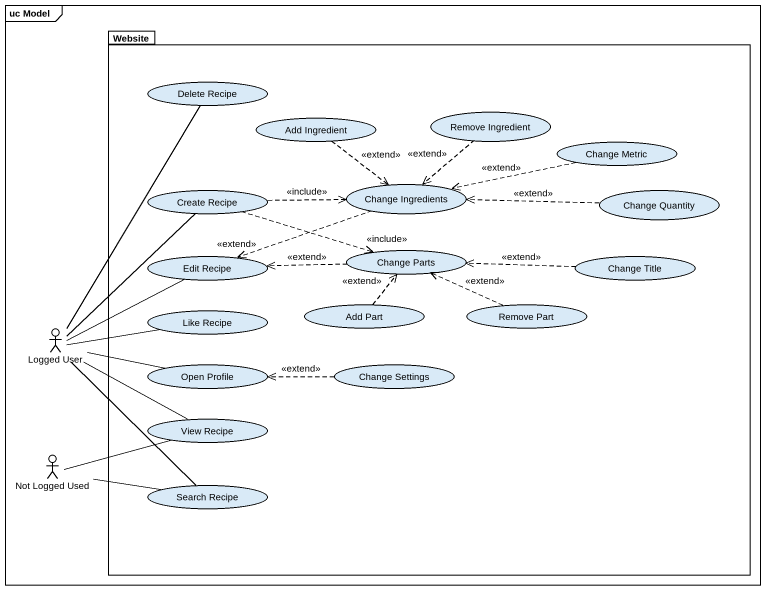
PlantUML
@startuml
mainframe uc Model
package Website {
  usecase "Delete Recipe" as Delete_Recipe
  usecase "Remove Ingredient" as Remove_Ingredient
  usecase "Add Ingredient" as Add_Ingredient
  usecase "Change Metric" as Change_Metric
  usecase "Create Recipe" as Create_Recipe
  usecase "Change Ingredients" as Change_Ingredients
  usecase "Change Quantity" as Change_Quantity
  usecase "Edit Recipe" as Edit_Recipe
  usecase "Change Parts" as Change_Parts
  usecase "Change Title" as Change_Title
  usecase "Add Part" as Add_Part
  usecase "Remove Part" as Remove_Part
  usecase "Like Recipe" as Like_Recipe
  usecase "Open Profile" as Open_Profile
  usecase "Change Settings" as Change_Settings
  usecase "View Recipe" as View_Recipe
  usecase "Search Recipe" as Search_Recipe
}
actor "Logged User" as Logged_User
actor "Not Logged Used" as Not_Logged_Used
Remove_Ingredient ..> Change_Ingredients : <<extend>>
Add_Ingredient ..> Change_Ingredients : <<extend>>
Change_Metric .left.> Change_Ingredients : <<extend>>
Create_Recipe .right.> Change_Ingredients : <<include>>
Create_Recipe .right.> Change_Parts : <<include>>
Change_Ingredients .left.> Edit_Recipe : <<extend>>
Change_Quantity .left.> Change_Ingredients : <<extend>>
Change_Parts .left.> Edit_Recipe : <<extend>>
Change_Title .left.> Change_Parts : <<extend>>
Add_Part .up.> Change_Parts : <<extend>>
Remove_Part .left.> Change_Parts : <<extend>>
Logged_User -up- Delete_Recipe
Logged_User -up- Create_Recipe
Logged_User -right- Edit_Recipe
Logged_User -right- Like_Recipe
Logged_User -right- Open_Profile
Logged_User -right- View_Recipe
Logged_User -- Search_Recipe
Change_Settings .left.> Open_Profile : <<extend>>
Not_Logged_Used -right- View_Recipe
Not_Logged_Used -right- Search_Recipe
@enduml
